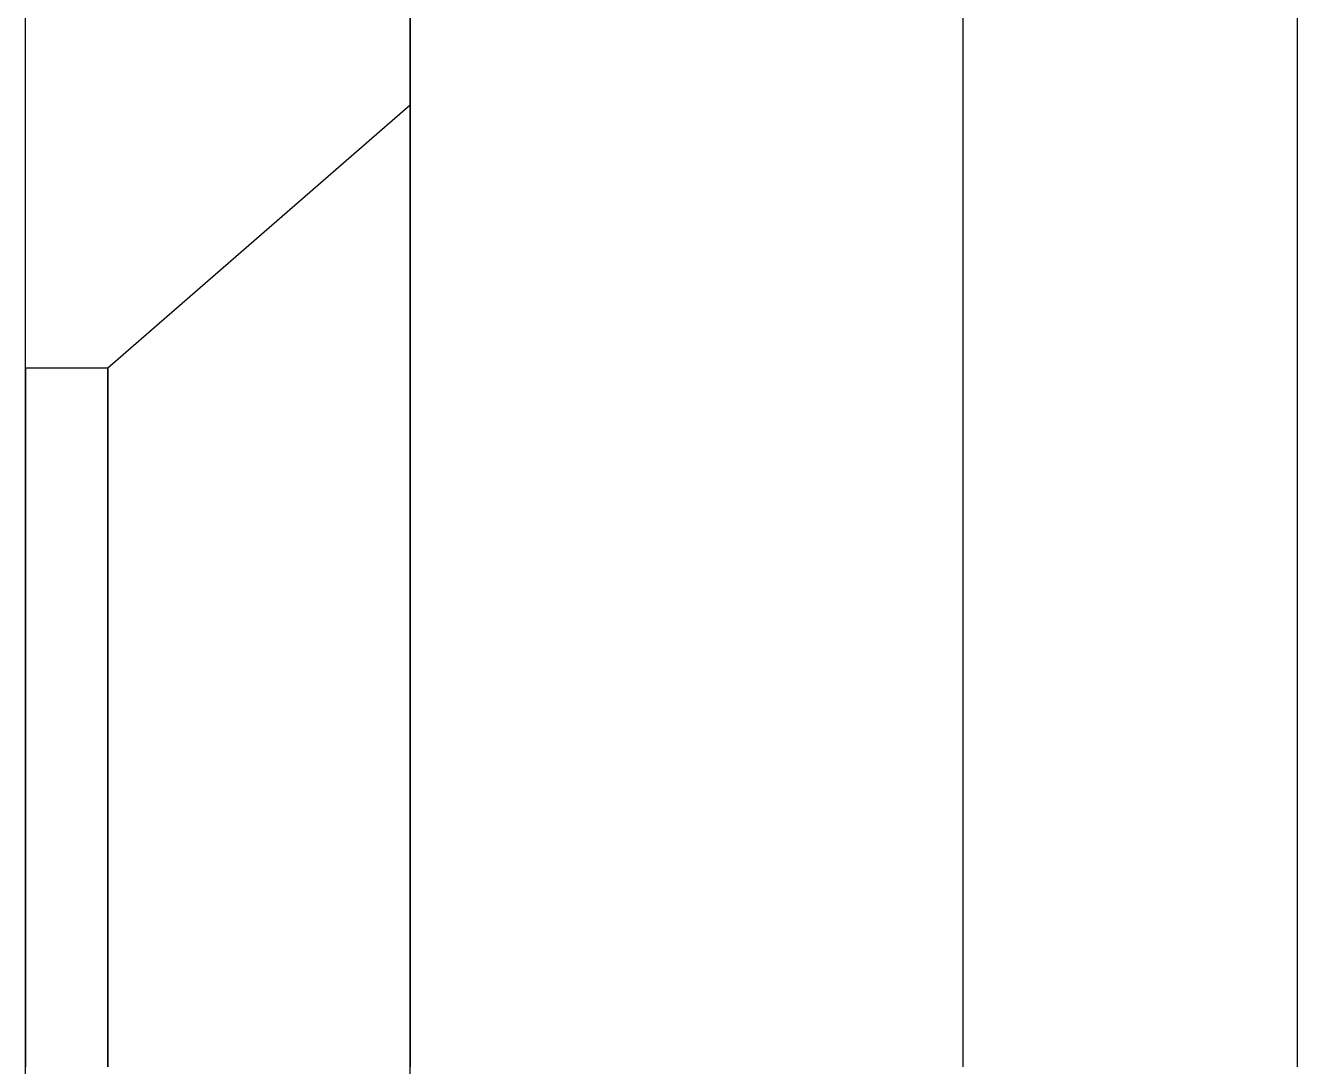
# Model space of a CAD drawing. Header units: metres. Extents: x 0 to 420, y 0 to 297.
# Drawn here: x 250.03 to 255.07, y 189.07 to 193.19 of the extents above; entities that cross this region are included whole.
import ezdxf

# ---------------------------------------------------------------- set-up
doc = ezdxf.new("R2010")
doc.units = ezdxf.units.M

msp = doc.modelspace()

# ---------------------------------------------------------------- linework, layer by layer
at = {"layer": 'GEOMETRY'}
for p, q in [((250.0342, 170.0163), (250.0342, 208.1163)), ((251.5582, 170.0163), (251.5582, 208.1163)), ((253.7482, 189.0663), (253.7482, 204.8143)), ((255.072, 189.0663), (255.072, 204.8143)), ((250.0342, 189.8283), (250.0342, 204.3063)), ((251.5582, 204.3063), (251.5582, 189.8283)), ((250.3602, 191.8349), (251.5582, 192.8763)), ((251.5582, 192.8554), (251.5582, 192.8763)), ((251.5582, 192.8763), (251.5582, 192.8554)), ((251.5582, 192.8346), (251.5582, 192.8554)), ((251.5582, 192.8554), (251.5582, 192.8346)), ((251.5582, 192.8137), (251.5582, 192.8346)), ((251.5582, 192.8346), (251.5582, 192.8137)), ((251.5582, 192.7928), (251.5582, 192.8137)), ((251.5582, 192.8137), (251.5582, 192.7928)), ((251.5582, 192.7544), (251.5582, 192.7928)), ((251.5582, 192.7928), (251.5582, 192.7544)), ((251.5582, 192.6928), (251.5582, 192.7544)), ((251.5582, 192.7544), (251.5582, 192.6928)), ((251.5582, 192.6311), (251.5582, 192.6928)), ((251.5582, 192.6928), (251.5582, 192.6311)), ((251.5582, 192.5695), (251.5582, 192.6311)), ((251.5582, 192.6311), (251.5582, 192.5695)), ((251.5582, 192.5078), (251.5582, 192.5695)), ((251.5582, 192.5695), (251.5582, 192.5078)), ((251.5582, 192.4139), (251.5582, 192.5078)), ((251.5582, 192.5078), (251.5582, 192.4139)), ((251.5582, 192.3146), (251.5582, 192.4139)), ((251.5582, 192.4139), (251.5582, 192.3146)), ((251.5582, 192.2153), (251.5582, 192.3146)), ((251.5582, 192.3146), (251.5582, 192.2153)), ((251.5582, 192.116), (251.5582, 192.2153)), ((251.5582, 192.2153), (251.5582, 192.116)), ((251.5582, 192.0074), (251.5582, 192.116)), ((251.5582, 192.116), (251.5582, 192.0074)), ((251.5582, 191.8754), (251.5582, 192.0074)), ((251.5582, 192.0074), (251.5582, 191.8754)), ((251.5582, 191.7435), (251.5582, 191.8754)), ((251.5582, 191.8754), (251.5582, 191.7435)), ((250.0342, 191.8349), (250.3602, 191.8349)), ((250.0342, 191.8349), (250.0342, 191.8198)), ((250.0342, 191.8198), (250.0342, 191.8349)), ((250.0342, 191.8198), (250.0342, 191.8046)), ((250.0342, 191.8046), (250.0342, 191.8198)), ((250.0342, 191.8046), (250.0342, 191.7894)), ((250.0342, 191.7894), (250.0342, 191.8046)), ((250.3602, 191.8198), (250.3602, 191.8349)), ((250.3602, 191.8349), (250.3602, 191.8198)), ((250.3602, 191.8046), (250.3602, 191.8198)), ((250.3602, 191.8198), (250.3602, 191.8046)), ((250.3602, 191.7894), (250.3602, 191.8046)), ((250.3602, 191.8046), (250.3602, 191.7894)), ((250.0342, 191.7894), (250.0342, 191.7742)), ((250.0342, 191.7742), (250.0342, 191.7894)), ((250.0342, 191.7742), (250.0342, 191.7463)), ((250.0342, 191.7463), (250.0342, 191.7742)), ((250.0342, 191.7463), (250.0342, 191.7015)), ((250.0342, 191.7015), (250.0342, 191.7463)), ((250.3602, 191.7742), (250.3602, 191.7894)), ((250.3602, 191.7894), (250.3602, 191.7742)), ((250.3602, 191.7463), (250.3602, 191.7742)), ((250.3602, 191.7742), (250.3602, 191.7463)), ((250.3602, 191.7015), (250.3602, 191.7463)), ((250.3602, 191.7463), (250.3602, 191.7015)), ((251.5582, 191.6115), (251.5582, 191.7435)), ((251.5582, 191.7435), (251.5582, 191.6115)), ((250.0342, 191.7015), (250.0342, 191.6567)), ((250.0342, 191.6567), (250.0342, 191.7015)), ((250.3602, 191.6567), (250.3602, 191.7015)), ((250.3602, 191.7015), (250.3602, 191.6567)), ((250.0342, 191.6567), (250.0342, 191.612)), ((250.0342, 191.612), (250.0342, 191.6567)), ((250.3602, 191.612), (250.3602, 191.6567)), ((250.3602, 191.6567), (250.3602, 191.612)), ((250.0342, 191.612), (250.0342, 191.5672)), ((250.0342, 191.5672), (250.0342, 191.612)), ((250.3602, 191.5672), (250.3602, 191.612)), ((250.3602, 191.612), (250.3602, 191.5672)), ((251.5582, 191.4795), (251.5582, 191.6115)), ((251.5582, 191.6115), (251.5582, 191.4795)), ((250.0342, 191.5672), (250.0342, 191.4989)), ((250.0342, 191.4989), (250.0342, 191.5672)), ((250.3602, 191.4989), (250.3602, 191.5672)), ((250.3602, 191.5672), (250.3602, 191.4989)), ((250.0342, 191.4989), (250.0342, 191.4268)), ((250.0342, 191.4268), (250.0342, 191.4989)), ((250.3602, 191.4268), (250.3602, 191.4989)), ((250.3602, 191.4989), (250.3602, 191.4268)), ((251.5582, 191.329), (251.5582, 191.4795)), ((251.5582, 191.4795), (251.5582, 191.329)), ((250.0342, 191.4268), (250.0342, 191.3546)), ((250.0342, 191.3546), (250.0342, 191.4268)), ((250.3602, 191.3546), (250.3602, 191.4268)), ((250.3602, 191.4268), (250.3602, 191.3546)), ((250.0342, 191.3546), (250.0342, 191.2825)), ((250.0342, 191.2825), (250.0342, 191.3546)), ((250.3602, 191.2825), (250.3602, 191.3546)), ((250.3602, 191.3546), (250.3602, 191.2825)), ((251.5582, 191.1709), (251.5582, 191.329)), ((251.5582, 191.329), (251.5582, 191.1709)), ((250.0342, 191.2825), (250.0342, 191.2035)), ((250.0342, 191.2035), (250.0342, 191.2825)), ((250.3602, 191.2035), (250.3602, 191.2825)), ((250.3602, 191.2825), (250.3602, 191.2035)), ((250.0342, 191.2035), (250.0342, 191.1076)), ((250.0342, 191.1076), (250.0342, 191.2035)), ((250.3602, 191.1076), (250.3602, 191.2035)), ((250.3602, 191.2035), (250.3602, 191.1076)), ((251.5582, 191.0129), (251.5582, 191.1709)), ((251.5582, 191.1709), (251.5582, 191.0129)), ((250.0342, 191.1076), (250.0342, 191.0117)), ((250.0342, 191.0117), (250.0342, 191.1076)), ((250.3602, 191.0117), (250.3602, 191.1076)), ((250.3602, 191.1076), (250.3602, 191.0117)), ((250.0342, 191.0117), (250.0342, 190.9158)), ((250.0342, 190.9158), (250.0342, 191.0117)), ((250.3602, 190.9158), (250.3602, 191.0117)), ((250.3602, 191.0117), (250.3602, 190.9158)), ((251.5582, 190.8549), (251.5582, 191.0129)), ((251.5582, 191.0129), (251.5582, 190.8549)), ((250.0342, 190.9158), (250.0342, 190.8199)), ((250.0342, 190.8199), (250.0342, 190.9158)), ((250.3602, 190.8199), (250.3602, 190.9158)), ((250.3602, 190.9158), (250.3602, 190.8199)), ((251.5582, 190.6943), (251.5582, 190.8549)), ((251.5582, 190.8549), (251.5582, 190.6943)), ((250.0342, 190.8199), (250.0342, 190.7105)), ((250.0342, 190.7105), (250.0342, 190.8199)), ((250.3602, 190.7105), (250.3602, 190.8199)), ((250.3602, 190.8199), (250.3602, 190.7105)), ((250.0342, 190.7105), (250.0342, 190.5957)), ((250.0342, 190.5957), (250.0342, 190.7105)), ((250.3602, 190.5957), (250.3602, 190.7105)), ((250.3602, 190.7105), (250.3602, 190.5957)), ((251.5582, 190.5181), (251.5582, 190.6943)), ((251.5582, 190.6943), (251.5582, 190.5181)), ((250.0342, 190.5957), (250.0342, 190.4809)), ((250.0342, 190.4809), (250.0342, 190.5957)), ((250.3602, 190.4809), (250.3602, 190.5957)), ((250.3602, 190.5957), (250.3602, 190.4809)), ((250.0342, 190.4809), (250.0342, 190.366)), ((250.0342, 190.366), (250.0342, 190.4809)), ((250.3602, 190.366), (250.3602, 190.4809)), ((250.3602, 190.4809), (250.3602, 190.366)), ((251.5582, 190.342), (251.5582, 190.5181)), ((251.5582, 190.5181), (251.5582, 190.342)), ((250.0342, 190.366), (250.0342, 190.2493)), ((250.0342, 190.2493), (250.0342, 190.366)), ((250.3602, 190.2493), (250.3602, 190.366)), ((250.3602, 190.366), (250.3602, 190.2493)), ((251.5582, 190.1658), (251.5582, 190.342)), ((251.5582, 190.342), (251.5582, 190.1658)), ((250.0342, 190.2493), (250.0342, 190.1213)), ((250.0342, 190.1213), (250.0342, 190.2493)), ((250.3602, 190.1213), (250.3602, 190.2493)), ((250.3602, 190.2493), (250.3602, 190.1213)), ((251.5582, 189.9896), (251.5582, 190.1658)), ((251.5582, 190.1658), (251.5582, 189.9896)), ((250.0342, 190.1213), (250.0342, 189.9933)), ((250.0342, 189.9933), (250.0342, 190.1213)), ((250.3602, 189.9933), (250.3602, 190.1213)), ((250.3602, 190.1213), (250.3602, 189.9933)), ((250.0342, 189.9933), (250.0342, 189.8653)), ((250.0342, 189.8653), (250.0342, 189.9933)), ((250.3602, 189.8653), (250.3602, 189.9933)), ((250.3602, 189.9933), (250.3602, 189.8653)), ((251.5582, 189.8082), (251.5582, 189.9896)), ((251.5582, 189.9896), (251.5582, 189.8082)), ((250.0342, 189.8653), (250.0342, 189.7373)), ((250.0342, 189.7373), (250.0342, 189.8653)), ((250.0342, 189.8097), (250.0342, 189.8283)), ((250.3602, 189.7373), (250.3602, 189.8653)), ((250.3602, 189.8653), (250.3602, 189.7373)), ((251.5582, 189.8283), (251.5582, 189.8097)), ((250.0342, 189.791), (250.0342, 189.8097)), ((250.0342, 189.7724), (250.0342, 189.791)), ((251.5582, 189.8097), (251.5582, 189.791)), ((251.5582, 189.6227), (251.5582, 189.8082)), ((251.5582, 189.8082), (251.5582, 189.6227)), ((251.5582, 189.791), (251.5582, 189.7724)), ((250.0342, 189.7537), (250.0342, 189.7724)), ((250.0342, 189.7351), (250.0342, 189.7537)), ((250.0342, 189.7373), (250.0342, 189.6054)), ((250.0342, 189.6054), (250.0342, 189.7373)), ((250.0342, 189.7167), (250.0342, 189.7351)), ((250.3602, 189.6054), (250.3602, 189.7373)), ((250.3602, 189.7373), (250.3602, 189.6054)), ((251.5582, 189.7724), (251.5582, 189.7537)), ((251.5582, 189.7537), (251.5582, 189.7351)), ((251.5582, 189.7351), (251.5582, 189.7167)), ((250.0342, 189.6983), (250.0342, 189.7167)), ((250.0342, 189.6798), (250.0342, 189.6983)), ((250.0342, 189.6614), (250.0342, 189.6798)), ((251.5582, 189.7167), (251.5582, 189.6983)), ((251.5582, 189.6983), (251.5582, 189.6798)), ((251.5582, 189.6798), (251.5582, 189.6614)), ((250.0342, 189.6434), (250.0342, 189.6614)), ((250.0342, 189.6254), (250.0342, 189.6434)), ((250.0342, 189.6075), (250.0342, 189.6254)), ((251.5582, 189.6614), (251.5582, 189.6434)), ((251.5582, 189.6434), (251.5582, 189.6254)), ((251.5582, 189.6254), (251.5582, 189.6075)), ((250.0342, 189.5895), (250.0342, 189.6075)), ((250.0342, 189.6054), (250.0342, 189.4706)), ((250.0342, 189.4706), (250.0342, 189.6054)), ((250.0342, 189.5717), (250.0342, 189.5895)), ((250.3602, 189.4706), (250.3602, 189.6054)), ((250.3602, 189.6054), (250.3602, 189.4706)), ((251.5582, 189.4373), (251.5582, 189.6227)), ((251.5582, 189.6227), (251.5582, 189.4373)), ((251.5582, 189.6075), (251.5582, 189.5895)), ((251.5582, 189.5895), (251.5582, 189.5717)), ((250.0342, 189.5545), (250.0342, 189.5717)), ((250.0342, 189.5372), (250.0342, 189.5545)), ((250.0342, 189.5199), (250.0342, 189.5372)), ((251.5582, 189.5717), (251.5582, 189.5545)), ((251.5582, 189.5545), (251.5582, 189.5372)), ((251.5582, 189.5372), (251.5582, 189.5199)), ((250.0342, 189.5027), (250.0342, 189.5199)), ((250.0342, 189.486), (250.0342, 189.5027)), ((250.0342, 189.4697), (250.0342, 189.486)), ((251.5582, 189.5199), (251.5582, 189.5027)), ((251.5582, 189.5027), (251.5582, 189.486)), ((251.5582, 189.486), (251.5582, 189.4697)), ((250.0342, 189.4706), (250.0342, 189.3359)), ((250.0342, 189.3359), (250.0342, 189.4706)), ((250.0342, 189.4533), (250.0342, 189.4697)), ((250.0342, 189.437), (250.0342, 189.4533)), ((250.0342, 189.4208), (250.0342, 189.437)), ((250.3602, 189.3359), (250.3602, 189.4706)), ((250.3602, 189.4706), (250.3602, 189.3359)), ((251.5582, 189.4697), (251.5582, 189.4533)), ((251.5582, 189.4533), (251.5582, 189.437)), ((251.5582, 189.2518), (251.5582, 189.4373)), ((251.5582, 189.4373), (251.5582, 189.2518)), ((251.5582, 189.437), (251.5582, 189.4208)), ((250.0342, 189.4055), (250.0342, 189.4208)), ((250.0342, 189.3903), (250.0342, 189.4055)), ((250.0342, 189.375), (250.0342, 189.3903)), ((250.0342, 189.3598), (250.0342, 189.375)), ((251.5582, 189.4208), (251.5582, 189.4055)), ((251.5582, 189.4055), (251.5582, 189.3903)), ((251.5582, 189.3903), (251.5582, 189.375)), ((251.5582, 189.375), (251.5582, 189.3598)), ((250.0342, 189.3453), (250.0342, 189.3598)), ((250.0342, 189.3313), (250.0342, 189.3453)), ((250.0342, 189.3359), (250.0342, 189.2011)), ((250.0342, 189.2011), (250.0342, 189.3359)), ((250.0342, 189.3174), (250.0342, 189.3313)), ((250.3602, 189.2011), (250.3602, 189.3359)), ((250.3602, 189.3359), (250.3602, 189.2011)), ((251.5582, 189.3598), (251.5582, 189.3453)), ((251.5582, 189.3453), (251.5582, 189.3313)), ((251.5582, 189.3313), (251.5582, 189.3174)), ((250.0342, 189.3035), (250.0342, 189.3174)), ((250.0342, 189.2895), (250.0342, 189.3035)), ((250.0342, 189.2771), (250.0342, 189.2895)), ((250.0342, 189.2646), (250.0342, 189.2771)), ((251.5582, 189.3174), (251.5582, 189.3035)), ((251.5582, 189.3035), (251.5582, 189.2895)), ((251.5582, 189.2895), (251.5582, 189.2771)), ((251.5582, 189.2771), (251.5582, 189.2646)), ((250.0342, 189.2522), (250.0342, 189.2646)), ((250.0342, 189.2397), (250.0342, 189.2522)), ((250.0342, 189.228), (250.0342, 189.2397)), ((250.0342, 189.2171), (250.0342, 189.228)), ((251.5582, 189.2646), (251.5582, 189.2522)), ((251.5582, 189.2522), (251.5582, 189.2397)), ((251.5582, 189.0663), (251.5582, 189.2518)), ((251.5582, 189.2518), (251.5582, 189.0663)), ((251.5582, 189.2397), (251.5582, 189.228)), ((251.5582, 189.228), (251.5582, 189.2171)), ((250.0342, 189.2063), (250.0342, 189.2171)), ((250.0342, 189.1955), (250.0342, 189.2063)), ((250.0342, 189.2011), (250.0342, 189.0663)), ((250.0342, 189.0663), (250.0342, 189.2011)), ((250.0342, 189.1847), (250.0342, 189.1955)), ((250.0342, 189.1754), (250.0342, 189.1847)), ((250.0342, 189.1663), (250.0342, 189.1754)), ((250.3602, 189.0663), (250.3602, 189.2011)), ((250.3602, 189.2011), (250.3602, 189.0663)), ((251.5582, 189.2171), (251.5582, 189.2063)), ((251.5582, 189.2063), (251.5582, 189.1955)), ((251.5582, 189.1955), (251.5582, 189.1847)), ((251.5582, 189.1847), (251.5582, 189.1754)), ((251.5582, 189.1754), (251.5582, 189.1663)), ((250.0342, 189.1573), (250.0342, 189.1663)), ((250.0342, 189.1483), (250.0342, 189.1573)), ((250.0342, 189.1398), (250.0342, 189.1483)), ((250.0342, 189.1326), (250.0342, 189.1398)), ((250.0342, 189.1255), (250.0342, 189.1326)), ((250.0342, 189.1183), (250.0342, 189.1255)), ((251.5582, 189.1663), (251.5582, 189.1573)), ((251.5582, 189.1573), (251.5582, 189.1483)), ((251.5582, 189.1483), (251.5582, 189.1398)), ((251.5582, 189.1398), (251.5582, 189.1326)), ((251.5582, 189.1326), (251.5582, 189.1255)), ((251.5582, 189.1255), (251.5582, 189.1183)), ((250.0342, 189.1111), (250.0342, 189.1183)), ((250.0342, 189.1054), (250.0342, 189.1111)), ((250.0342, 189.1002), (250.0342, 189.1054)), ((250.0342, 189.0951), (250.0342, 189.1002)), ((250.0342, 189.0899), (250.0342, 189.0951)), ((250.0342, 189.085), (250.0342, 189.0899)), ((250.0342, 189.0819), (250.0342, 189.085)), ((250.0342, 189.0787), (250.0342, 189.0819)), ((250.0342, 189.0756), (250.0342, 189.0787)), ((250.0342, 189.0725), (250.0342, 189.0756)), ((250.0342, 189.0705), (250.0342, 189.0725)), ((250.0342, 189.0695), (250.0342, 189.0705)), ((250.0342, 189.0684), (250.0342, 189.0695)), ((251.5582, 189.1183), (251.5582, 189.1111)), ((251.5582, 189.1111), (251.5582, 189.1054)), ((251.5582, 189.1054), (251.5582, 189.1002)), ((251.5582, 189.1002), (251.5582, 189.0951)), ((251.5582, 189.0951), (251.5582, 189.0899)), ((251.5582, 189.0899), (251.5582, 189.085)), ((251.5582, 189.085), (251.5582, 189.0819)), ((251.5582, 189.0819), (251.5582, 189.0787)), ((251.5582, 189.0787), (251.5582, 189.0756)), ((251.5582, 189.0756), (251.5582, 189.0725)), ((251.5582, 189.0725), (251.5582, 189.0705)), ((251.5582, 189.0705), (251.5582, 189.0695)), ((251.5582, 189.0695), (251.5582, 189.0684)), ((250.0342, 189.0674), (250.0342, 189.0684)), ((250.0342, 189.0663), (250.0342, 189.0674)), ((251.5582, 189.0684), (251.5582, 189.0674)), ((251.5582, 189.0674), (251.5582, 189.0663))]:
    msp.add_line(p, q, dxfattribs=at)

doc.saveas('drawing.dxf')
